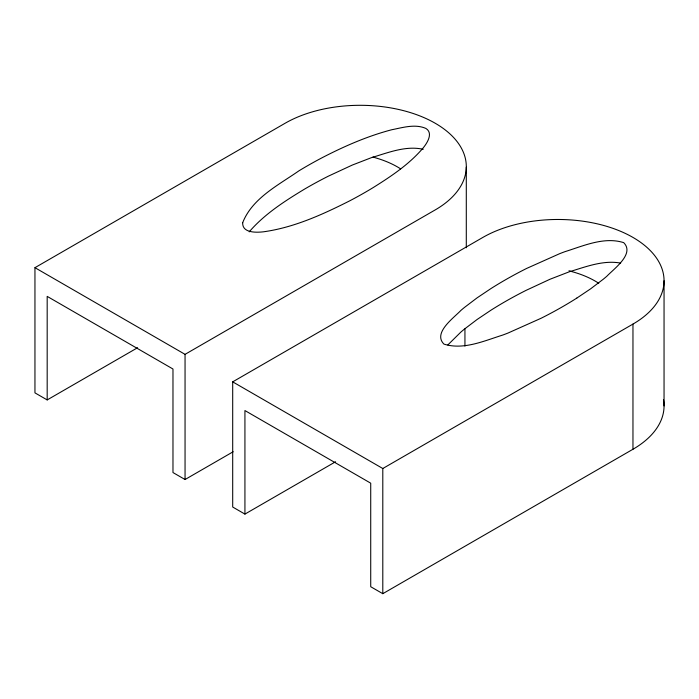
<?xml version="1.0" encoding="UTF-8"?>
<svg xmlns="http://www.w3.org/2000/svg" width="699" height="699" viewBox="0 0 699 699"><rect width="100%" height="100%" fill="white"/><g stroke="black" fill="none" stroke-linecap="round" stroke-linejoin="round"><path stroke-width="1.05" d="M400.632 168.861A83.321 48.126 0 0 0 379.688 159.11L373.065 157.03L352.27 165.069L328.381 176.157A424.643 245.166 0 0 0 304.633 189.062C284.668 201.137 264.545 214.016 249.194 231.867M447.841 344.939L460.903 332.051A262.448 151.526 0 0 1 464.503 329.046L477.085 319.504L490.864 310.26A424.485 245.078 0 0 1 526.137 290.33L550.017 279.242L570.812 271.203L568.986 270.766M576.78 298.115L590.559 288.87L603.141 279.329A262.448 151.526 0 0 0 606.749 276.323C613.984 268.713 634.954 253.816 623.691 242.632C604.128 236.48 583.63 245.83 564.975 251.657A262.448 151.526 0 0 0 559.681 253.667L526.565 268.468A424.966 245.349 0 0 0 490.864 288.626L477.076 297.87L464.494 307.411A262.448 151.526 0 0 0 460.894 310.417C453.66 318.028 432.69 332.925 443.944 344.109C463.507 350.26 484.014 340.911 502.66 335.083A262.448 151.526 0 0 0 507.955 333.074L541.07 318.272A424.966 245.349 0 0 0 576.78 298.115M34.95 267.682L285.113 123.251A106.134 61.276 0 0 1 435.215 123.251A106.134 61.276 0 0 1 435.215 209.91L185.052 354.349L34.95 267.682L34.95 392.864L47.183 399.924L137.607 347.718M232.697 381.855L482.86 237.424A106.134 61.276 0 0 1 632.962 237.424A106.134 61.276 0 0 1 632.962 324.083L632.962 449.256L382.799 593.687L370.723 586.723L370.723 483.184L244.93 410.558L244.93 514.097L232.697 507.028L232.697 381.855L382.799 468.513L632.962 324.083M47.183 399.924L47.183 296.385L172.976 369.011L172.976 472.55L185.052 479.523L233.195 451.729M244.93 514.097L335.572 461.759M373.065 157.153C389.125 152.295 406.32 145.514 423.201 149.298M620.651 263.104C603.735 259.976 586.784 266.433 570.812 271.326A83.662 48.318 0 0 1 598.772 283.278M664.05 280.753L664.05 405.927M466.294 167.218L466.294 247.769M464.94 328.836L464.94 346.092M382.799 468.513L382.799 593.687M185.052 354.349L185.052 479.523M663.482 399.601A106.134 61.276 0 0 1 632.962 449.256M242.684 222.71C242.125 233.186 256.472 232.618 263.575 231.797C293.999 227.542 322.422 214.61 349.622 200.884A428.356 247.306 0 0 0 373.31 187.507C391.195 176.297 409.142 164.352 422.956 148.171C427.045 143.26 433.563 133.256 425.944 128.459C415.11 123.662 402.755 127.602 391.746 129.743C367.622 136.069 344.633 146.1 322.519 157.52A428.356 247.306 0 0 0 298.831 170.897C278.316 185.191 252.225 198.245 242.684 222.71"/></g></svg>
